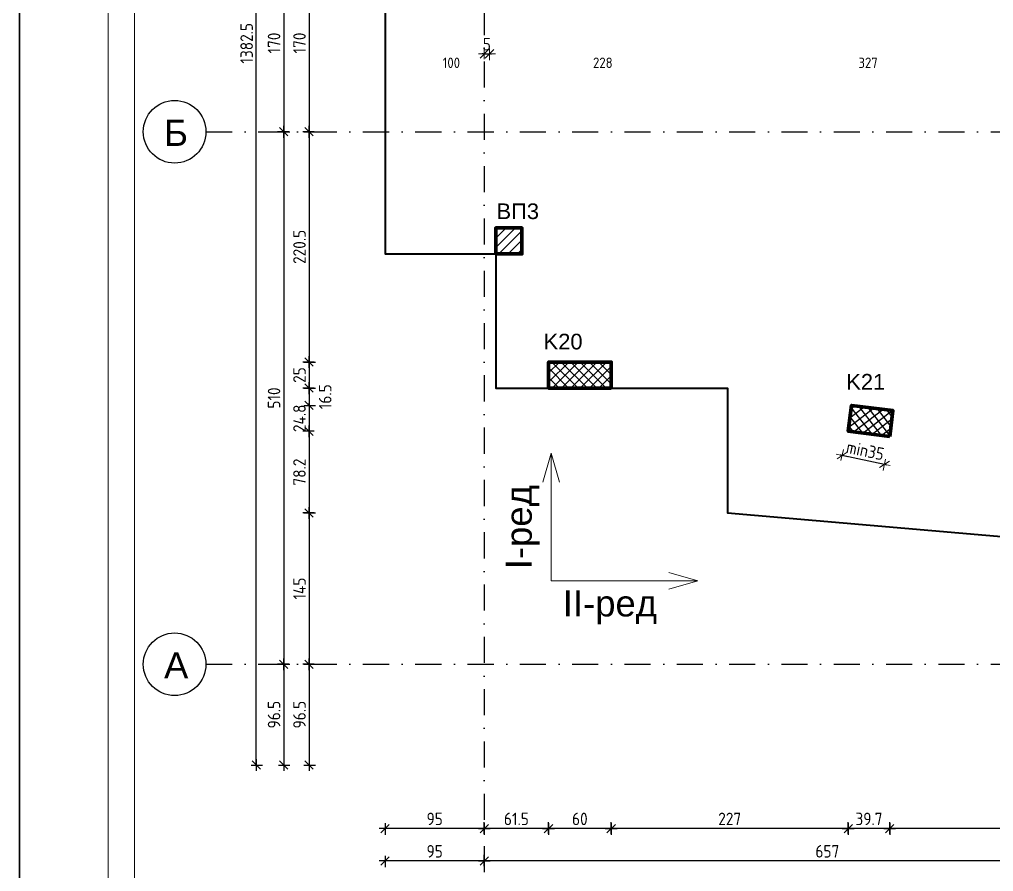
# Model space of a CAD drawing. Header units: millimetres. Extents: x -159 to 6378, y -1181 to 2393.
# Drawn here: x -159 to 774, y 14 to 830 of the extents above; entities that cross this region are included whole.
import ezdxf

# ---------------------------------------------------------------- set-up
doc = ezdxf.new("R2010")
doc.units = ezdxf.units.MM
doc.header["$PDMODE"] = 35
doc.linetypes.add('DASHDOT', pattern=[1, 0.5, -0.25, 0, -0.25])
for name, color, linetype, lineweight in [('0_txt', 7, 'Continuous', 18), ('1K_arm_koti', 5, 'Continuous', 15), ('1K_arm_koti_x_us', 6, 'Continuous', 15), ('1K_arm_koti_y', 82, 'Continuous', 15), ('1K_kolony', 1, 'Continuous', 80), ('1K_kontur_04', 2, 'Continuous', 40), ('1K_koti_van6ni', 241, 'Continuous', 25), ('1K_strih', 31, 'Continuous', 25), ('1K_strih-v_poqs', 31, 'Continuous', 25), ('1K_text-koloni', 3, 'Continuous', 35), ('1K_text-osi', 3, 'Continuous', 35), ('1K_text-v_poqs', 3, 'Continuous', 35), ('1K_v_poqs', 11, 'Continuous', 80), ('1K_znak', 6, 'Continuous', 25), ('TABLICA', 40, 'Continuous', 30)]:
    doc.layers.add(name, color=color, linetype=linetype, lineweight=lineweight)
doc.layers.add('1K_AXIS', color=7, linetype='DASHDOT')
doc.styles.add('DIM', font='romans.shx', dxfattribs={"width": 0.85})
doc.styles.add('Z1', font='ARIAL.TTF')
doc.dimstyles.new('obseg', dxfattribs={"dimtxt": 10, "dimasz": 1, "dimexe": 0.3, "dimexo": 0, "dimgap": 0, "dimtad": 0, "dimrnd": 1, "dimzin": 14, "dimdsep": 46, "dimtxsty": 'DIM', "dimblk": 'DIM2', "dimcen": 0.09, "dimse1": 1, "dimse2": 1, "dimsd1": 1, "dimsd2": 1, "dimclrd": 256, "dimclre": 256, "dimclrt": 256, "dimadec": 0, "dimazin": 0, "dimtfac": 2.307692, "dimtix": 1, "dimtmove": 2, "dimatfit": 3, "dimldrblk": 'DIM2', "dimfxl": 0, "dimtvp": 0.769231, "dimtolj": 1, "dimtzin": 14, "dimarcsym": 0})
doc.dimstyles.new('RAZR1', dxfattribs={"dimtxt": 12, "dimasz": 1, "dimexe": 0.3, "dimexo": 0, "dimgap": 0, "dimtad": 0, "dimrnd": 0.1, "dimzin": 14, "dimdsep": 46, "dimtxsty": 'DIM', "dimblk": 'DIM2', "dimcen": 0.09, "dimse1": 1, "dimse2": 1, "dimclrd": 256, "dimclre": 256, "dimclrt": 41, "dimadec": 8, "dimazin": 0, "dimtfac": 2.307692, "dimtix": 1, "dimtmove": 2, "dimatfit": 3, "dimldrblk": 'DIM2', "dimfxl": 0, "dimtvp": 0.769231, "dimtolj": 1, "dimtzin": 14, "dimarcsym": 0})

# ---------------------------------------------------------------- blocks, each defined once
blk = doc.blocks.new('*D53')
at = {"layer": 'Defpoints', "color": 0}
for p in [(291.36, 780.94), (519.36, 780.94), (519.36, 780.94)]:
    blk.add_point(p, dxfattribs=at)
at = {"layer": '1K_arm_koti_y', "insert": (399.88, 788.63), "char_height": 10, "attachment_point": 5, "style": 'DIM'}
blk.add_mtext('\\A1;228', dxfattribs=at)
blk = doc.blocks.new('DIM2')
for p, q in [((-5.66, 0), (5.66, 0)), ((4, 4), (-4, -4)), ((0, -5), (0, 6))]:
    blk.add_line(p, q)
blk = doc.blocks.new('*D54')
at = {"layer": '1K_arm_koti_y', "lineweight": -2}
for p, q in [((285.36, 797.19), (284.36, 797.19)), ((286.36, 797.19), (291.36, 797.19)), ((292.36, 797.19), (293.36, 797.19))]:
    blk.add_line(p, q, dxfattribs=at)
at = {"layer": 'Defpoints', "color": 0}
for p in [(291.36, 797.19), (291.36, 780.94), (286.36, 722.52)]:
    blk.add_point(p, dxfattribs=at)
at = {"layer": '1K_arm_koti_y', "lineweight": -2}
blk.add_blockref('DIM2', (286.36, 797.19), dxfattribs=at)
at = {"layer": '1K_arm_koti_y', "lineweight": -2, "rotation": 180}
blk.add_blockref('DIM2', (291.36, 797.19), dxfattribs=at)
at = {"layer": '1K_arm_koti_y', "color": 41, "insert": (288.86, 806.42), "char_height": 12, "attachment_point": 5, "style": 'DIM'}
blk.add_mtext('\\A1;5', dxfattribs=at)
blk = doc.blocks.new('*D55')
at = {"layer": 'Defpoints', "color": 0}
for p in [(191.36, 780.94), (291.36, 780.94), (291.36, 780.94)]:
    blk.add_point(p, dxfattribs=at)
at = {"layer": '1K_arm_koti_y', "insert": (254.88, 788.63), "char_height": 10, "attachment_point": 5, "style": 'DIM'}
blk.add_mtext('\\A1;100', dxfattribs=at)
blk = doc.blocks.new('*D56')
at = {"layer": 'Defpoints', "color": 0}
for p in [(519.36, 780.94), (846.36, 780.94), (846.36, 780.94)]:
    blk.add_point(p, dxfattribs=at)
at = {"layer": '1K_arm_koti_y', "insert": (653.87, 788.63), "char_height": 10, "attachment_point": 5, "style": 'DIM'}
blk.add_mtext('\\A1;327', dxfattribs=at)
blk = doc.blocks.new('*D66')
at = {"layer": '1K_arm_koti_x_us', "lineweight": -2}
for p, q in [((627.96, 412.65), (626.99, 412.85)), ((669.59, 403.95), (628.94, 412.44)), ((670.57, 403.74), (671.55, 403.54))]:
    blk.add_line(p, q, dxfattribs=at)
at = {"layer": 'Defpoints', "color": 0}
for p in [(636.49, 448.55), (677.14, 440.06), (628.94, 412.44)]:
    blk.add_point(p, dxfattribs=at)
at = {"layer": '1K_arm_koti_x_us', "lineweight": -2}
for p, rotation in [((628.94, 412.44), 348.1910087187259), ((669.59, 403.95), 168.1910087187258)]:
    blk.add_blockref('DIM2', p, dxfattribs=dict(at, rotation=rotation))
at = {"layer": '1K_arm_koti_x_us', "color": 41, "insert": (651.16, 417.23), "char_height": 12, "attachment_point": 5, "rotation": 348.19101, "style": 'DIM'}
blk.add_mtext('\\A1;min35', dxfattribs=at)
blk = doc.blocks.new('*D146')
at = {"layer": '1K_koti_van6ni', "lineweight": -2}
blk.add_line((118.62, 891.52), (118.62, 723.52), dxfattribs=at)
at = {"layer": 'Defpoints', "color": 0}
for p in [(286.36, 892.52), (118.62, 722.52), (286.36, 722.52)]:
    blk.add_point(p, dxfattribs=at)
at = {"layer": '1K_koti_van6ni', "lineweight": -2}
for p, rotation in [((118.62, 892.52), 90), ((118.62, 722.52), 270)]:
    blk.add_blockref('DIM2', p, dxfattribs=dict(at, rotation=rotation))
at = {"layer": '1K_koti_van6ni', "color": 41, "insert": (109.39, 807.52), "char_height": 12, "attachment_point": 5, "rotation": 90, "style": 'DIM'}
blk.add_mtext('\\A1;170', dxfattribs=at)
blk = doc.blocks.new('*D147')
at = {"layer": '1K_koti_van6ni', "lineweight": -2}
blk.add_line((118.62, 721.52), (118.62, 503.02), dxfattribs=at)
at = {"layer": 'Defpoints', "color": 0}
for p in [(286.36, 722.52), (118.62, 502.02), (347.86, 502.02)]:
    blk.add_point(p, dxfattribs=at)
at = {"layer": '1K_koti_van6ni', "lineweight": -2}
for p, rotation in [((118.62, 722.52), 90), ((118.62, 502.02), 270)]:
    blk.add_blockref('DIM2', p, dxfattribs=dict(at, rotation=rotation))
at = {"layer": '1K_koti_van6ni', "color": 41, "insert": (109.39, 612.27), "char_height": 12, "attachment_point": 5, "rotation": 90, "style": 'DIM'}
blk.add_mtext('\\A1;220.5', dxfattribs=at)
blk = doc.blocks.new('*D148')
at = {"layer": '1K_koti_van6ni', "lineweight": -2}
blk.add_line((118.62, 501.02), (118.62, 478.02), dxfattribs=at)
at = {"layer": 'Defpoints', "color": 0}
for p in [(347.86, 502.02), (118.62, 477.02), (347.86, 477.02)]:
    blk.add_point(p, dxfattribs=at)
at = {"layer": '1K_koti_van6ni', "lineweight": -2}
for p, rotation in [((118.62, 502.02), 90), ((118.62, 477.02), 270)]:
    blk.add_blockref('DIM2', p, dxfattribs=dict(at, rotation=rotation))
at = {"layer": '1K_koti_van6ni', "color": 41, "insert": (109.39, 489.52), "char_height": 12, "attachment_point": 5, "rotation": 90, "style": 'DIM'}
blk.add_mtext('\\A1;25', dxfattribs=at)
blk = doc.blocks.new('*D149')
at = {"layer": '1K_koti_van6ni', "lineweight": -2}
blk.add_line((118.62, 476.02), (118.62, 461.48), dxfattribs=at)
at = {"layer": 'Defpoints', "color": 0}
for p in [(347.86, 477.02), (118.62, 460.48), (638.01, 460.48)]:
    blk.add_point(p, dxfattribs=at)
at = {"layer": '1K_koti_van6ni', "lineweight": -2}
for p, rotation in [((118.62, 477.02), 90), ((118.62, 460.48), 270)]:
    blk.add_blockref('DIM2', p, dxfattribs=dict(at, rotation=rotation))
at = {"layer": '1K_koti_van6ni', "color": 41, "insert": (133.98, 468.75), "char_height": 12, "attachment_point": 5, "rotation": 90, "style": 'DIM'}
blk.add_mtext('\\A1;16.5', dxfattribs=at)
blk = doc.blocks.new('*D150')
at = {"layer": '1K_koti_van6ni', "lineweight": -2}
for p, q in [((118.62, 461.48), (118.62, 462.48)), ((118.62, 460.48), (118.62, 435.68)), ((118.62, 434.68), (118.62, 433.68))]:
    blk.add_line(p, q, dxfattribs=at)
at = {"layer": 'Defpoints', "color": 0}
for p in [(638.01, 460.48), (118.62, 435.68), (634.86, 435.68)]:
    blk.add_point(p, dxfattribs=at)
at = {"layer": '1K_koti_van6ni', "lineweight": -2}
for p, rotation in [((118.62, 460.48), 270), ((118.62, 435.68), 90)]:
    blk.add_blockref('DIM2', p, dxfattribs=dict(at, rotation=rotation))
at = {"layer": '1K_koti_van6ni', "color": 41, "insert": (109.39, 448.08), "char_height": 12, "attachment_point": 5, "rotation": 90, "style": 'DIM'}
blk.add_mtext('\\A1;24.8', dxfattribs=at)
blk = doc.blocks.new('*D151')
at = {"layer": '1K_koti_van6ni', "lineweight": -2}
blk.add_line((118.62, 434.68), (118.62, 358.48), dxfattribs=at)
at = {"layer": 'Defpoints', "color": 0}
for p in [(634.86, 435.68), (118.62, 357.48), (519.36, 357.48)]:
    blk.add_point(p, dxfattribs=at)
at = {"layer": '1K_koti_van6ni', "lineweight": -2}
for p, rotation in [((118.62, 435.68), 90), ((118.62, 357.48), 270)]:
    blk.add_blockref('DIM2', p, dxfattribs=dict(at, rotation=rotation))
at = {"layer": '1K_koti_van6ni', "color": 41, "insert": (109.39, 396.58), "char_height": 12, "attachment_point": 5, "rotation": 90, "style": 'DIM'}
blk.add_mtext('\\A1;78.2', dxfattribs=at)
blk = doc.blocks.new('*D152')
at = {"layer": '1K_koti_van6ni', "lineweight": -2}
blk.add_line((118.62, 356.48), (118.62, 213.52), dxfattribs=at)
at = {"layer": 'Defpoints', "color": 0}
for p in [(519.36, 357.48), (118.62, 212.52), (286.36, 212.52)]:
    blk.add_point(p, dxfattribs=at)
at = {"layer": '1K_koti_van6ni', "lineweight": -2}
for p, rotation in [((118.62, 357.48), 90), ((118.62, 212.52), 270)]:
    blk.add_blockref('DIM2', p, dxfattribs=dict(at, rotation=rotation))
at = {"layer": '1K_koti_van6ni', "color": 41, "insert": (109.39, 285), "char_height": 12, "attachment_point": 5, "rotation": 90, "style": 'DIM'}
blk.add_mtext('\\A1;145', dxfattribs=at)
blk = doc.blocks.new('*D153')
at = {"layer": '1K_koti_van6ni', "lineweight": -2}
blk.add_line((118.62, 211.52), (118.62, 117.02), dxfattribs=at)
at = {"layer": 'Defpoints', "color": 0}
for p in [(286.36, 212.52), (118.62, 116.02), (4388.36, 116.02)]:
    blk.add_point(p, dxfattribs=at)
at = {"layer": '1K_koti_van6ni', "lineweight": -2}
for p, rotation in [((118.62, 212.52), 90), ((118.62, 116.02), 270)]:
    blk.add_blockref('DIM2', p, dxfattribs=dict(at, rotation=rotation))
at = {"layer": '1K_koti_van6ni', "color": 41, "insert": (109.39, 164.27), "char_height": 12, "attachment_point": 5, "rotation": 90, "style": 'DIM'}
blk.add_mtext('\\A1;96.5', dxfattribs=at)
blk = doc.blocks.new('*D157')
at = {"layer": '1K_koti_van6ni', "lineweight": -2}
blk.add_line((94.29, 891.52), (94.29, 723.52), dxfattribs=at)
at = {"layer": 'Defpoints', "color": 0}
for p in [(286.36, 892.52), (94.29, 722.52), (286.36, 722.52)]:
    blk.add_point(p, dxfattribs=at)
at = {"layer": '1K_koti_van6ni', "lineweight": -2}
for p, rotation in [((94.29, 892.52), 90), ((94.29, 722.52), 270)]:
    blk.add_blockref('DIM2', p, dxfattribs=dict(at, rotation=rotation))
at = {"layer": '1K_koti_van6ni', "color": 41, "insert": (85.06, 807.52), "char_height": 12, "attachment_point": 5, "rotation": 90, "style": 'DIM'}
blk.add_mtext('\\A1;170', dxfattribs=at)
blk = doc.blocks.new('*D158')
at = {"layer": '1K_koti_van6ni', "lineweight": -2}
blk.add_line((94.29, 721.52), (94.29, 213.52), dxfattribs=at)
at = {"layer": 'Defpoints', "color": 0}
for p in [(286.36, 722.52), (94.29, 212.52), (286.36, 212.52)]:
    blk.add_point(p, dxfattribs=at)
at = {"layer": '1K_koti_van6ni', "lineweight": -2}
for p, rotation in [((94.29, 722.52), 90), ((94.29, 212.52), 270)]:
    blk.add_blockref('DIM2', p, dxfattribs=dict(at, rotation=rotation))
at = {"layer": '1K_koti_van6ni', "color": 41, "insert": (85.06, 467.52), "char_height": 12, "attachment_point": 5, "rotation": 90, "style": 'DIM'}
blk.add_mtext('\\A1;510', dxfattribs=at)
blk = doc.blocks.new('*D159')
at = {"layer": '1K_koti_van6ni', "lineweight": -2}
blk.add_line((94.29, 211.52), (94.29, 117.02), dxfattribs=at)
at = {"layer": 'Defpoints', "color": 0}
for p in [(286.36, 212.52), (94.29, 116.02), (4388.36, 116.02)]:
    blk.add_point(p, dxfattribs=at)
at = {"layer": '1K_koti_van6ni', "lineweight": -2}
for p, rotation in [((94.29, 212.52), 90), ((94.29, 116.02), 270)]:
    blk.add_blockref('DIM2', p, dxfattribs=dict(at, rotation=rotation))
at = {"layer": '1K_koti_van6ni', "color": 41, "insert": (85.06, 164.27), "char_height": 12, "attachment_point": 5, "rotation": 90, "style": 'DIM'}
blk.add_mtext('\\A1;96.5', dxfattribs=at)
blk = doc.blocks.new('*D160')
at = {"layer": '1K_koti_van6ni', "lineweight": -2}
blk.add_line((68.05, 117.02), (68.05, 1497.52), dxfattribs=at)
at = {"layer": 'Defpoints', "color": 0}
for p in [(68.05, 1498.52), (313.86, 1498.52), (4388.36, 116.02)]:
    blk.add_point(p, dxfattribs=at)
at = {"layer": '1K_koti_van6ni', "lineweight": -2}
for p, rotation in [((68.05, 1498.52), 90), ((68.05, 116.02), 270)]:
    blk.add_blockref('DIM2', p, dxfattribs=dict(at, rotation=rotation))
at = {"layer": '1K_koti_van6ni', "color": 41, "insert": (58.82, 807.27), "char_height": 12, "attachment_point": 5, "rotation": 90, "style": 'DIM'}
blk.add_mtext('\\A1;1382.5', dxfattribs=at)
blk = doc.blocks.new('*D181')
at = {"layer": '1K_koti_van6ni', "lineweight": -2}
blk.add_line((929.86, 55.2), (675.54, 55.2), dxfattribs=at)
at = {"layer": 'Defpoints', "color": 0}
for p in [(674.54, 430.63), (930.86, 413.52), (674.54, 55.2)]:
    blk.add_point(p, dxfattribs=at)
at = {"layer": '1K_koti_van6ni', "lineweight": -2, "rotation": 180}
blk.add_blockref('DIM2', (674.54, 55.2), dxfattribs=at)
at = {"layer": '1K_koti_van6ni', "lineweight": -2}
blk.add_blockref('DIM2', (930.86, 55.2), dxfattribs=at)
at = {"layer": '1K_koti_van6ni', "color": 41, "insert": (802.7, 64.43), "char_height": 12, "attachment_point": 5, "style": 'DIM'}
blk.add_mtext('\\A1;256.3', dxfattribs=at)
blk = doc.blocks.new('*D182')
at = {"layer": '1K_koti_van6ni', "lineweight": -2}
blk.add_line((673.54, 55.2), (635.86, 55.2), dxfattribs=at)
at = {"layer": 'Defpoints', "color": 0}
for p in [(634.86, 435.68), (674.54, 430.63), (634.86, 55.2)]:
    blk.add_point(p, dxfattribs=at)
at = {"layer": '1K_koti_van6ni', "lineweight": -2, "rotation": 180}
blk.add_blockref('DIM2', (634.86, 55.2), dxfattribs=at)
at = {"layer": '1K_koti_van6ni', "lineweight": -2}
blk.add_blockref('DIM2', (674.54, 55.2), dxfattribs=at)
at = {"layer": '1K_koti_van6ni', "color": 41, "insert": (654.7, 64.43), "char_height": 12, "attachment_point": 5, "style": 'DIM'}
blk.add_mtext('\\A1;39.7', dxfattribs=at)
blk = doc.blocks.new('*D183')
at = {"layer": '1K_koti_van6ni', "lineweight": -2}
blk.add_line((633.86, 55.2), (408.86, 55.2), dxfattribs=at)
at = {"layer": 'Defpoints', "color": 0}
for p in [(407.86, 477.02), (634.86, 435.68), (407.86, 55.2)]:
    blk.add_point(p, dxfattribs=at)
at = {"layer": '1K_koti_van6ni', "lineweight": -2, "rotation": 180}
blk.add_blockref('DIM2', (407.86, 55.2), dxfattribs=at)
at = {"layer": '1K_koti_van6ni', "lineweight": -2}
blk.add_blockref('DIM2', (634.86, 55.2), dxfattribs=at)
at = {"layer": '1K_koti_van6ni', "color": 41, "insert": (521.36, 64.43), "char_height": 12, "attachment_point": 5, "style": 'DIM'}
blk.add_mtext('\\A1;227', dxfattribs=at)
blk = doc.blocks.new('*D184')
at = {"layer": '1K_koti_van6ni', "lineweight": -2}
blk.add_line((406.86, 55.2), (348.86, 55.2), dxfattribs=at)
at = {"layer": 'Defpoints', "color": 0}
for p in [(347.86, 477.02), (407.86, 477.02), (347.86, 55.2)]:
    blk.add_point(p, dxfattribs=at)
at = {"layer": '1K_koti_van6ni', "lineweight": -2, "rotation": 180}
blk.add_blockref('DIM2', (347.86, 55.2), dxfattribs=at)
at = {"layer": '1K_koti_van6ni', "lineweight": -2}
blk.add_blockref('DIM2', (407.86, 55.2), dxfattribs=at)
at = {"layer": '1K_koti_van6ni', "color": 41, "insert": (377.86, 64.43), "char_height": 12, "attachment_point": 5, "style": 'DIM'}
blk.add_mtext('\\A1;60', dxfattribs=at)
blk = doc.blocks.new('*D185')
at = {"layer": '1K_koti_van6ni', "lineweight": -2}
blk.add_line((346.86, 55.2), (287.36, 55.2), dxfattribs=at)
at = {"layer": 'Defpoints', "color": 0}
for p in [(286.36, 722.52), (347.86, 477.02), (286.36, 55.2)]:
    blk.add_point(p, dxfattribs=at)
at = {"layer": '1K_koti_van6ni', "lineweight": -2, "rotation": 180}
blk.add_blockref('DIM2', (286.36, 55.2), dxfattribs=at)
at = {"layer": '1K_koti_van6ni', "lineweight": -2}
blk.add_blockref('DIM2', (347.86, 55.2), dxfattribs=at)
at = {"layer": '1K_koti_van6ni', "color": 41, "insert": (317.11, 64.43), "char_height": 12, "attachment_point": 5, "style": 'DIM'}
blk.add_mtext('\\A1;61.5', dxfattribs=at)
blk = doc.blocks.new('*D186')
at = {"layer": '1K_koti_van6ni', "lineweight": -2}
blk.add_line((285.36, 55.2), (192.36, 55.2), dxfattribs=at)
at = {"layer": 'Defpoints', "color": 0}
for p in [(191.36, 1193.52), (286.36, 722.52), (191.36, 55.2)]:
    blk.add_point(p, dxfattribs=at)
at = {"layer": '1K_koti_van6ni', "lineweight": -2, "rotation": 180}
blk.add_blockref('DIM2', (191.36, 55.2), dxfattribs=at)
at = {"layer": '1K_koti_van6ni', "lineweight": -2}
blk.add_blockref('DIM2', (286.36, 55.2), dxfattribs=at)
at = {"layer": '1K_koti_van6ni', "color": 41, "insert": (238.86, 64.43), "char_height": 12, "attachment_point": 5, "style": 'DIM'}
blk.add_mtext('\\A1;95', dxfattribs=at)
blk = doc.blocks.new('*D194')
at = {"layer": '1K_koti_van6ni', "lineweight": -2}
blk.add_line((942.36, 24.17), (287.36, 24.17), dxfattribs=at)
at = {"layer": 'Defpoints', "color": 0}
for p in [(286.36, 212.52), (943.36, 212.52), (286.36, 24.17)]:
    blk.add_point(p, dxfattribs=at)
at = {"layer": '1K_koti_van6ni', "lineweight": -2, "rotation": 180}
blk.add_blockref('DIM2', (286.36, 24.17), dxfattribs=at)
at = {"layer": '1K_koti_van6ni', "lineweight": -2}
blk.add_blockref('DIM2', (943.36, 24.17), dxfattribs=at)
at = {"layer": '1K_koti_van6ni', "color": 41, "insert": (614.86, 33.4), "char_height": 12, "attachment_point": 5, "style": 'DIM'}
blk.add_mtext('\\A1;657', dxfattribs=at)
blk = doc.blocks.new('*D195')
at = {"layer": '1K_koti_van6ni', "lineweight": -2}
blk.add_line((285.36, 24.17), (192.36, 24.17), dxfattribs=at)
at = {"layer": 'Defpoints', "color": 0}
for p in [(191.36, 1193.52), (286.36, 212.52), (191.36, 24.17)]:
    blk.add_point(p, dxfattribs=at)
at = {"layer": '1K_koti_van6ni', "lineweight": -2, "rotation": 180}
blk.add_blockref('DIM2', (191.36, 24.17), dxfattribs=at)
at = {"layer": '1K_koti_van6ni', "lineweight": -2}
blk.add_blockref('DIM2', (286.36, 24.17), dxfattribs=at)
at = {"layer": '1K_koti_van6ni', "color": 41, "insert": (238.86, 33.4), "char_height": 12, "attachment_point": 5, "style": 'DIM'}
blk.add_mtext('\\A1;95', dxfattribs=at)
blk = doc.blocks.new('*D196')
at = {"layer": '1K_koti_van6ni', "lineweight": -2}
blk.add_line((192.36, -4.22), (4387.36, -4.22), dxfattribs=at)
at = {"layer": 'Defpoints', "color": 0}
for p in [(191.36, 1193.52), (4388.36, 116.02), (4388.36, -4.22)]:
    blk.add_point(p, dxfattribs=at)
at = {"layer": '1K_koti_van6ni', "lineweight": -2, "rotation": 180}
blk.add_blockref('DIM2', (191.36, -4.22), dxfattribs=at)
at = {"layer": '1K_koti_van6ni', "lineweight": -2}
blk.add_blockref('DIM2', (4388.36, -4.22), dxfattribs=at)
at = {"layer": '1K_koti_van6ni', "color": 41, "insert": (2289.86, 5.01), "char_height": 12, "attachment_point": 5, "style": 'DIM'}
blk.add_mtext('\\A1;4197', dxfattribs=at)
blk = doc.blocks.new('XY')
at = {"layer": '1K_arm_koti'}
for p, q in [((0, 122.29), (-7.94, 94.5)), ((0, 122.29), (0, 0)), ((0, 122.29), (7.94, 94.5)), ((0, 0), (140.62, 0)), ((140.62, 0), (112.82, 7.94)), ((140.62, 0), (112.82, -7.94))]:
    blk.add_line(p, q, dxfattribs=at)
at = {"layer": '1K_arm_koti', "style": 'Z1'}
blk.add_text('I-ред', height=25, rotation=90, dxfattribs=at).set_placement((-18.49, 11.07))
blk.add_text('II-ред', height=25, dxfattribs=at).set_placement((11.23, -34.13))

msp = doc.modelspace()

# ---------------------------------------------------------------- hatches: boundary and pattern name
at = {"layer": '1K_strih'}
h = msp.add_hatch(dxfattribs=at)
h.set_pattern_fill('ANSI37', color=256, scale=2, style=0)
h.paths.add_polyline_path([(347.858, 502.016), (347.858, 477.016), (407.858, 477.016), (407.858, 502.016)])
h = msp.add_hatch(dxfattribs=at)
h.set_pattern_fill('ANSI37', color=256, scale=2, style=0)
h.set_pattern_definition([(217.76, (684.459, 429.3744), (3.8885, -5.0202), []), (307.76, (684.459, 429.3744), (5.0202, 3.8885), [])])
h.paths.add_polyline_path([(634.858, 435.675), (674.539, 430.635), (677.689, 455.435), (638.008, 460.476)])
at = {"layer": '1K_strih-v_poqs'}
h = msp.add_hatch(dxfattribs=at)
h.set_pattern_fill('ANSI31', color=256, scale=2, style=0)
h.paths.add_polyline_path([(322.358, 630.516), (297.358, 630.516), (297.358, 605.516), (322.358, 605.516)])

# ---------------------------------------------------------------- linework, layer by layer
at = {"layer": '0_txt'}
msp.add_lwpolyline([(-73.698, -1146.449), (6343.421, -1146.449), (6343.421, 1783.551), (-73.698, 1783.551), (-73.698, -1146.449)], dxfattribs=at)
msp.add_lwpolyline([(-48.698, -1121.449), (6318.421, -1121.449), (6318.421, 1758.551), (-48.698, 1758.551)], close=True, dxfattribs=at)
at = {"layer": '1K_AXIS', "ltscale": 50}
for p, q in [((286.358, 1641.582), (286.358, -40.511)), ((19.855, 722.516), (4527.734, 722.516)), ((19.855, 212.516), (4527.734, 212.516))]:
    msp.add_line(p, q, dxfattribs=at)
at = {"layer": '1K_kolony'}
for points in [[(407.858, 477.016), (347.858, 477.016), (347.858, 502.016), (407.858, 502.016)], [(674.539, 430.635), (634.858, 435.675), (638.008, 460.476), (677.689, 455.435)]]:
    msp.add_lwpolyline(points, close=True, dxfattribs=at)
at = {"layer": '1K_kontur_04'}
msp.add_lwpolyline([(3237.358, 1498.516), (1472.858, 1498.516), (1472.858, 1353.516), (1197.358, 1353.516), (1197.358, 1498.516), (313.858, 1498.516), (313.858, 1348.516), (297.358, 1348.516), (297.358, 1193.516), (191.358, 1193.516), (191.358, 605.516), (297.358, 605.516), (297.358, 477.016), (519.358, 477.016), (519.358, 357.483), (2715.858, 167.561), (2715.858, 237.244), (2980.858, 211.131)], dxfattribs=at)
at = {"layer": '1K_v_poqs', "ltscale": 0.3}
msp.add_lwpolyline([(297.358, 605.516), (322.358, 605.516), (322.358, 630.516), (297.358, 630.516)], close=True, dxfattribs=at)
at = {"layer": '1K_znak'}
for centre in [(-10.145, 722.516), (-10.145, 212.516)]:
    msp.add_circle(centre, 30, dxfattribs=at)
at = {"layer": 'TABLICA'}
msp.add_lwpolyline([(-158.698, -1181.449), (6378.421, -1181.449), (6378.421, 1818.551), (-158.698, 1818.551)], close=True, dxfattribs=at)

# ---------------------------------------------------------------- block references
at = {"layer": '1K_arm_koti'}
msp.add_blockref('XY', (350.299, 292.477), dxfattribs=at)

# ---------------------------------------------------------------- texts
at = {"layer": '1K_text-koloni', "style": 'Z1'}
for s, p in [('K20', (343.189, 514.102, 0)), ('K21', (632.978, 475.629, 0))]:
    msp.add_text(s, height=15, dxfattribs=at).set_placement(p)
at = {"layer": '1K_text-osi', "style": 'Z1'}
for s, p in [('Б', (-20.283, 708.985)), ('A', (-20.283, 198.985))]:
    msp.add_text(s, height=25, dxfattribs=at).set_placement(p)
at = {"layer": '1K_text-v_poqs', "style": 'Z1'}
msp.add_text('ВП3', height=15, dxfattribs=at).set_placement((298.115, 638.925))

# ---------------------------------------------------------------- dimensions: what is measured, and where the dimension line sits
at = {"layer": '1K_arm_koti_x_us'}
dim = msp.add_aligned_dim(p1=(677.139, 440.057), p2=(636.494, 448.555), distance=36.892, text='min35', dimstyle='RAZR1', dxfattribs=at)
dim.commit()
dim.dimension.update_dxf_attribs({"geometry": '*D66', "text_midpoint": (651.155, 417.23)})
at = {"layer": '1K_arm_koti_y'}
dim = msp.add_linear_dim(base=(291.358, 797.19), p1=(286.358, 722.516), p2=(291.358, 780.939), dimstyle='RAZR1', dxfattribs=at)
dim.commit()
dim.dimension.update_dxf_attribs({"geometry": '*D54', "text_midpoint": (288.858, 806.42)})
for base, p1, p2, picture, middle in [((291.358, 780.939), (191.358, 780.939), (291.358, 780.939), '*D55', (254.879, 788.631)), ((519.358, 780.939), (291.358, 780.939), (519.358, 780.939), '*D53', (399.884, 788.631)), ((846.358, 780.939), (519.358, 780.939), (846.358, 780.939), '*D56', (653.867, 788.631))]:
    dim = msp.add_linear_dim(base=base, p1=p1, p2=p2, dimstyle='obseg', dxfattribs=at)
    dim.commit()
    dim.dimension.update_dxf_attribs({"geometry": picture, "text_midpoint": middle, "dimtype": 160})
at = {"layer": '1K_koti_van6ni'}
for base, p1, p2, picture, middle in [((68.051, 1498.516), (4388.358, 116.016), (313.858, 1498.516), '*D160', (58.82, 807.266)), ((94.286, 722.516), (286.358, 892.516), (286.358, 722.516), '*D157', (85.055, 807.516)), ((118.624, 722.516), (286.358, 892.516), (286.358, 722.516), '*D146', (109.394, 807.516)), ((94.286, 212.516), (286.358, 722.516), (286.358, 212.516), '*D158', (85.055, 467.516)), ((118.624, 502.016), (286.358, 722.516), (347.858, 502.016), '*D147', (109.394, 612.266)), ((118.624, 477.016), (347.858, 502.016), (347.858, 477.016), '*D148', (109.394, 489.516)), ((118.624, 435.675), (638.008, 460.476), (634.858, 435.675), '*D150', (109.394, 448.076)), ((118.624, 357.483), (634.858, 435.675), (519.358, 357.483), '*D151', (109.394, 396.579)), ((118.624, 212.516), (519.358, 357.483), (286.358, 212.516), '*D152', (109.394, 285)), ((94.286, 116.016), (286.358, 212.516), (4388.358, 116.016), '*D159', (85.055, 164.266)), ((118.624, 116.016), (286.358, 212.516), (4388.358, 116.016), '*D153', (109.394, 164.266))]:
    dim = msp.add_linear_dim(base=base, p1=p1, p2=p2, angle=90, dimstyle='RAZR1', dxfattribs=at)
    dim.commit()
    dim.dimension.update_dxf_attribs({"geometry": picture, "text_midpoint": middle})
for base, p1, p2, picture, middle in [((191.358, 55.198), (286.358, 722.516), (191.358, 1193.516), '*D186', (238.858, 64.428)), ((191.358, 24.167), (286.358, 212.516), (191.358, 1193.516), '*D195', (238.858, 33.397)), ((4388.358, -4.224), (191.358, 1193.516), (4388.358, 116.016), '*D196', (2289.858, 5.007)), ((286.358, 55.198), (347.858, 477.016), (286.358, 722.516), '*D185', (317.108, 64.428)), ((347.858, 55.198), (407.858, 477.016), (347.858, 477.016), '*D184', (377.858, 64.428)), ((407.858, 55.198), (634.858, 435.675), (407.858, 477.016), '*D183', (521.358, 64.428)), ((634.858, 55.198), (674.539, 430.635), (634.858, 435.675), '*D182', (654.698, 64.428)), ((674.539, 55.198), (930.858, 413.516), (674.539, 430.635), '*D181', (802.698, 64.428)), ((286.358, 24.167), (943.358, 212.516), (286.358, 212.516), '*D194', (614.858, 33.397))]:
    dim = msp.add_linear_dim(base=base, p1=p1, p2=p2, dimstyle='RAZR1', dxfattribs=at)
    dim.commit()
    dim.dimension.update_dxf_attribs({"geometry": picture, "text_midpoint": middle})
dim = msp.add_linear_dim(base=(118.624, 460.476), p1=(347.858, 477.016), p2=(638.008, 460.476), angle=90, dimstyle='RAZR1', dxfattribs=at)
dim.commit()
dim.dimension.update_dxf_attribs({"geometry": '*D149', "text_midpoint": (133.98, 468.746), "dimtype": 160})

doc.saveas('drawing.dxf')
